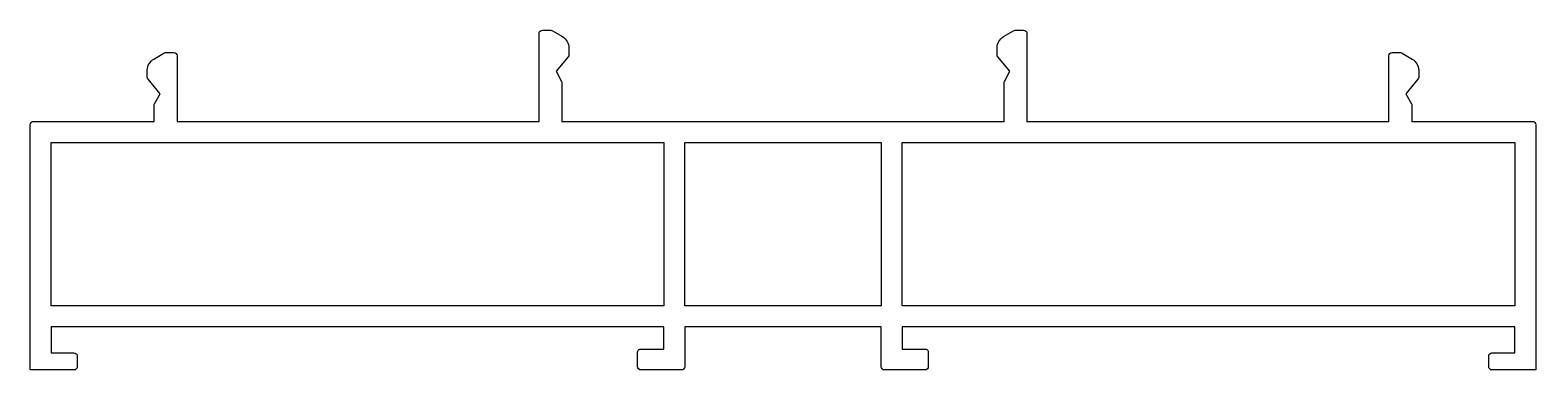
# Model space of a CAD drawing. Extents: x 6596 to 6711, y -8024 to -7998.
import ezdxf

# ---------------------------------------------------------------- set-up
doc = ezdxf.new("R2010")
doc.units = 0
doc.layers.get('0').update_dxf_attribs({"linetype": 'CONTINUOUS'})

msp = doc.modelspace()

# ---------------------------------------------------------------- linework, layer by layer
at = {"color": 0}
msp.add_lwpolyline([(6645.53, -8024), (6642.43, -8024, -0.414214), (6642.18, -8023.75), (6642.18, -8022.65, -0.414214), (6642.43, -8022.4), (6644.18, -8022.4), (6644.18, -8020.7), (6597.38, -8020.7), (6597.38, -8022.7), (6599.13, -8022.7, -0.414214), (6599.38, -8022.95), (6599.38, -8023.75, -0.414214), (6599.13, -8024), (6595.78, -8024), (6595.78, -8005.25, -0.414214), (6596.03, -8005), (6605.25, -8005), (6605.25, -8003.77, -0.126966), (6605.28, -8003.65), (6605.71, -8002.88), (6604.79, -8001.78, -0.176327), (6604.73, -8001.62), (6604.73, -8001.09, -0.267949), (6605.23, -8000.23), (6605.98, -7999.79, -0.131652), (6606.23, -7999.73), (6606.76, -7999.73, -0.414214), (6607.01, -7999.98), (6607.01, -8005.01), (6634.65, -8005.01), (6634.65, -7998.27, -0.414214), (6634.9, -7998.02), (6635.43, -7998.02, -0.131652), (6635.68, -7998.08), (6636.43, -7998.52, -0.267949), (6636.93, -7999.38), (6636.93, -7999.91, -0.176327), (6636.87, -8000.07), (6635.95, -8001.17), (6636.37, -8001.94, -0.126966), (6636.4, -8002.06), (6636.4, -8005), (6670.16, -8005), (6670.16, -8002.06, -0.126966), (6670.19, -8001.94), (6670.61, -8001.17), (6669.69, -8000.07, -0.176327), (6669.63, -7999.91), (6669.63, -7999.38, -0.267949), (6670.13, -7998.52), (6670.88, -7998.08, -0.131652), (6671.13, -7998.02), (6671.66, -7998.02, -0.414214), (6671.91, -7998.27), (6671.91, -8005.01), (6699.55, -8005.01), (6699.55, -7999.98, -0.414214), (6699.8, -7999.73), (6700.33, -7999.73, -0.131652), (6700.58, -7999.79), (6701.33, -8000.23, -0.267949), (6701.83, -8001.09), (6701.83, -8001.62, -0.176327), (6701.77, -8001.78), (6700.85, -8002.88), (6701.28, -8003.65, -0.126966), (6701.31, -8003.77), (6701.31, -8005), (6710.53, -8005, -0.414214), (6710.78, -8005.25), (6710.78, -8024), (6707.43, -8024, -0.414214), (6707.18, -8023.75), (6707.18, -8022.95, -0.414214), (6707.43, -8022.7), (6709.18, -8022.7), (6709.18, -8020.7), (6662.38, -8020.7), (6662.38, -8022.4), (6664.13, -8022.4, -0.414214), (6664.38, -8022.65), (6664.38, -8023.75, -0.414214), (6664.13, -8024), (6661.03, -8024, -0.414214), (6660.78, -8023.75), (6660.78, -8020.7), (6645.78, -8020.7), (6645.78, -8023.75, -0.414214)], format="xyb", close=True, dxfattribs=at)
for points in [[(6644.18, -8019.1), (6597.38, -8019.1), (6597.38, -8006.6), (6644.18, -8006.6)], [(6660.78, -8019.1), (6645.78, -8019.1), (6645.78, -8006.6), (6660.78, -8006.6)], [(6662.38, -8006.6), (6709.18, -8006.6), (6709.18, -8019.1), (6662.38, -8019.1)]]:
    msp.add_lwpolyline(points, close=True, dxfattribs=at)

doc.saveas('drawing.dxf')
